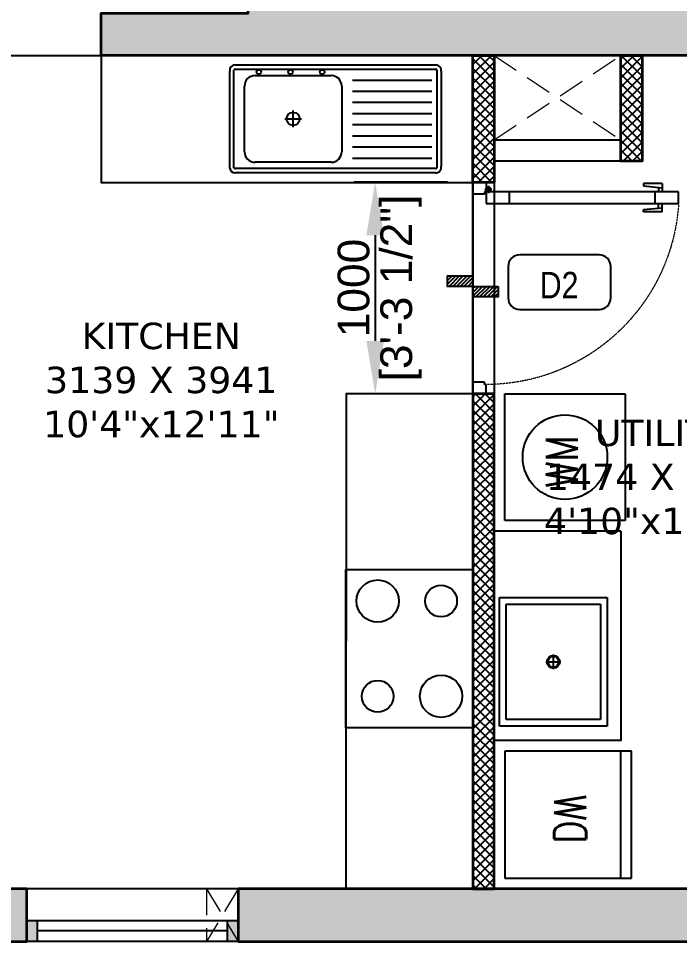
# Model space of a CAD drawing. Header units: millimetres. Extents: x -9976 to 131129, y -15735 to 207061.
# Drawn here: x 121024 to 124151, y 170797 to 175162 of the extents above; entities that cross this region are included whole.
import ezdxf
from ezdxf.enums import TextEntityAlignment as Align

# ---------------------------------------------------------------- set-up
doc = ezdxf.new("R2010")
doc.units = ezdxf.units.MM
for name, pattern in [('( Hidden )', [0.375, 0.25, -0.125]), ('3.5BHK EAST_UN-1$0$DASHED', [0.75, 0.5, -0.25]), ('3BHK  WEST_UN-2$0$2024-08-29_TOWER-A$0$HIDDEN', [9.525, 6.35, -3.175])]:
    doc.linetypes.add(name, pattern=pattern)
for name, color, linetype in [('A-Dimensions', 4, 'Continuous'), ('A-Door', 11, 'Continuous'), ('A-Door Line', 8, 'Continuous'), ('A-Elevation 10', 8, 'Continuous'), ('A-Fixture', 8, 'Continuous'), ('A-Furniture', 8, 'Continuous'), ('A-Hatch', 252, 'Continuous'), ('A-Room Boundary', 44, 'Continuous'), ('A-Shaft', 8, 'Continuous'), ('A-Text Main', 44, 'Continuous'), ('A-Window', 4, 'Continuous')]:
    doc.layers.add(name, color=color, linetype=linetype)
doc.layers.add('A-Wall', color=240, linetype='Continuous', lineweight=35)
doc.styles.add('2024-08-29_TOWER-A$0$simplex-0.8', font='simplex.shx', dxfattribs={"width": 0.8})
doc.styles.add('3.5BHK EAST_UN-1$0$grid_text', font='verdana.ttf')
doc.styles.add('3BHK  WEST_UN-2$0$2024-08-29_TOWER-A$0$simplex-0.8', font='simplex.shx', dxfattribs={"width": 0.8})
doc.styles.add('ARIAL', font='ARIALN.TTF')
doc.styles.add('S', font='arial.ttf', dxfattribs={"height": 150})
doc.dimstyles.new('DIMSMALL', dxfattribs={"dimtxt": 150, "dimasz": 250, "dimexe": 100, "dimexo": 100, "dimgap": 25, "dimtad": 1, "dimdec": 0, "dimtxsty": 'S', "dimcen": 0, "dimdle": 100, "dimclrd": 8, "dimclre": 8, "dimclrt": 256, "dimazin": 3, "dimtfac": 1, "dimtdec": 0, "dimtix": 1, "dimtmove": 0, "dimatfit": 3, "dimldrblk": '12_DatumFilled', "dimlwd": -1, "dimlwe": -1, "dimarcsym": 1})

# ---------------------------------------------------------------- blocks, each defined once
blk = doc.blocks.new('A$C5491d69a')
at = {"layer": 'A-Door'}
for p, q in [((55.5, 0), (0, 0)), ((0, 0), (0, -62.5)), ((55.5, -55.5), (55.5, 0)), ((944.5, -55.5), (944.5, 0)), ((944.5, 0), (1000, 0)), ((1000, 0), (1000, -62.5)), ((0, -62.5), (44.4, -62.5)), ((16.7, -73.6), (50, -73.6)), ((33.3, -90.2), (33.3, -56.9)), ((44.4, -62.5), (44.4, -55.5)), ((44.4, -55.5), (55.5, -55.5)), ((44.4, -973.1), (44.4, -62.5)), ((44.4, -62.5), (99.9, -62.5)), ((99.9, -62.5), (99.9, -973.1)), ((99.9, -62.5), (99.9, -62.5)), ((955.6, -55.5), (944.5, -55.5)), ((955.6, -62.5), (955.6, -55.5)), ((1000, -62.5), (955.6, -62.5)), ((99.9, -173.5), (44.4, -173.5)), ((5.6, -806.5), (16.7, -806.5)), ((5.6, -895.4), (5.6, -806.5)), ((16.7, -806.5), (24.9, -895.4)), ((127.7, -806.5), (119.5, -895.4)), ((138.8, -806.5), (127.7, -806.5)), ((138.8, -895.4), (138.8, -806.5)), ((99.9, -862), (44.4, -862)), ((5.6, -895.4), (44.4, -895.4)), ((23.3, -878.7), (44.4, -878.7)), ((121, -878.7), (99.9, -878.7)), ((138.8, -895.4), (99.9, -895.4)), ((99.9, -973.1), (44.4, -973.1))]:
    blk.add_line(p, q, dxfattribs=at)
blk.add_circle((33.3, -73.6), 11.1, dxfattribs=at)
at = {"layer": 'A-Door', "linetype": '3.5BHK EAST_UN-1$0$DASHED', "lineweight": 0}
blk.add_arc((41.8, -61.2), 913.8, 273.6494, 359.9178, dxfattribs=at)
blk = doc.blocks.new('3BHK  WEST_UN-2$0$2024-08-30_TOWER-C$0$SINK')
at = {"layer": 'A-Elevation 10'}
for p, q in [((-1, -0.229), (-1, 0.2211)), ((-0.98, -0.2348), (-0.98, 0.2269)), ((-0.9743, 0.251), (-0.0257, 0.251)), ((-0.9743, 0.231), (-0.0257, 0.231)), ((-0.02, 0.2269), (-0.02, -0.2348)), ((0, 0.229), (0, -0.229)), ((-0.58, 0.1813), (-0.9555, 0.1813)), ((-0.48, 0.201), (-0.12, 0.201)), ((-0.53, -0.159), (-0.53, 0.151)), ((-0.07, 0.151), (-0.07, -0.159)), ((-0.58, 0.1286), (-0.9555, 0.1286)), ((-0.58, 0.0758), (-0.9555, 0.0758)), ((-0.58, 0.0231), (-0.9555, 0.0231)), ((-0.3, 0.0352), (-0.3, -0.004)), ((-0.58, -0.0297), (-0.9555, -0.0297)), ((-0.3, -0.004), (-0.3392, -0.004)), ((-0.2608, -0.004), (-0.3, -0.004)), ((-0.3, -0.004), (-0.3, -0.0431)), ((-0.58, -0.0824), (-0.9555, -0.0824)), ((-0.58, -0.1352), (-0.9555, -0.1352)), ((-0.58, -0.1879), (-0.9555, -0.1879)), ((-0.12, -0.209), (-0.48, -0.209)), ((-0.0257, -0.239), (-0.9743, -0.239)), ((-0.0257, -0.259), (-0.9743, -0.259))]:
    blk.add_line(p, q, dxfattribs=at)
for centre, radius in [((-0.3, -0.004), 0.0308), ((-0.4377, -0.2256), 0.0108), ((-0.2877, -0.2256), 0.0108), ((-0.1377, -0.2256), 0.0108)]:
    blk.add_circle(centre, radius, dxfattribs=at)
for centre, radius, start, end in [((-0.9743, 0.225), 0.026, 90, 188.7683), ((-0.9743, 0.225), 0.00601, 90, 161.6952), ((-0.0257, 0.225), 0.026, 8.7683, 90), ((-0.0257, 0.225), 0.00601, 18.3048, 90), ((-0.48, 0.151), 0.05, 90, 180), ((-0.12, 0.151), 0.05, 360, 90), ((-0.48, -0.159), 0.05, 180, 270), ((-0.12, -0.159), 0.05, 270, 0), ((-0.9743, -0.233), 0.026, 171.2317, 270), ((-0.9743, -0.233), 0.00601, 198.3048, 270), ((-0.0257, -0.233), 0.026, 270, 8.7683), ((-0.0257, -0.233), 0.00601, 270, 341.6952)]:
    blk.add_arc(centre, radius, start, end, dxfattribs=at)
blk = doc.blocks.new('A$Ce642c601')
blk.add_lwpolyline([(0, 750), (600, 750), (600, 0), (0, 0), (0, 750)])
for centre, radius in [((150, 600), 100), ((450, 600), 75), ((149.9, 150), 75), ((450, 150), 100)]:
    blk.add_circle(centre, radius)
blk = doc.blocks.new('3BHK  WEST_UN-2$0$2024-08-29_TOWER-A$0$DISH WASHER')
at = {"layer": 'A-Fixture', "linetype": '3BHK  WEST_UN-2$0$2024-08-29_TOWER-A$0$HIDDEN', "ltscale": 0.2}
for p, q in [((0, 0.6), (0.6, 0.6)), ((0, 0), (0, 0.6)), ((0.6, 0.6), (0.6, 0)), ((0, 0.55), (0.6, 0.55)), ((0.6, 0), (0, 0))]:
    blk.add_line(p, q, dxfattribs=at)
at = {"layer": 'A-Fixture', "insert": (0.3947, 0.2347), "char_height": 0.15, "width": 0.230071, "attachment_point": 9, "style": '3BHK  WEST_UN-2$0$2024-08-29_TOWER-A$0$simplex-0.8'}
blk.add_mtext('\\pxqc;DW', dxfattribs=at)
blk = doc.blocks.new('3BHK  WEST_UN-2$0$2024-08-29_TOWER-A$0$WASHING MACHINE')
at = {"layer": 'A-Fixture'}
for p, q in [((0, 0), (0.6, 0)), ((0, -0.57), (0, 0)), ((0.6, 0), (0.6, -0.57)), ((0.6, -0.57), (0, -0.57))]:
    blk.add_line(p, q, dxfattribs=at)
blk.add_circle((0.3, -0.285), 0.2, dxfattribs=at)
at = {"layer": 'A-Elevation 10', "insert": (0.4028, -0.1952), "char_height": 0.15, "width": 0.230071, "attachment_point": 3, "style": '3BHK  WEST_UN-2$0$2024-08-29_TOWER-A$0$simplex-0.8'}
blk.add_mtext('WM', dxfattribs=at)
blk = doc.blocks.new('3BHK  WEST_UN-2$0$2024-08-29_TOWER-A$0$POT WASH')
at = {"layer": 'A-Fixture'}
for p, q in [((0, 0), (0, 0.51)), ((0, 0.51), (0.61, 0.51)), ((0.61, 0.51), (0.61, 0)), ((0.0325, 0.0325), (0.0325, 0.4775)), ((0.0325, 0.4775), (0.5775, 0.4775)), ((0.5775, 0.4775), (0.5775, 0.0325)), ((0.305, 0.22), (0.305, 0.29)), ((0.34, 0.255), (0.27, 0.255)), ((0.61, 0), (0, 0)), ((0.5775, 0.0325), (0.0325, 0.0325))]:
    blk.add_line(p, q, dxfattribs=at)
for radius in [0.03, 0.025]:
    blk.add_circle((0.305, 0.255), radius, dxfattribs=at)
blk = doc.blocks.new('A$C9f448a2d')
at = {"layer": 'A-Window', "linetype": 'Continuous'}
for points in [[(0, -150), (0, -250), (50, -250), (50, -150)], [(1000, -250), (1000, -150), (950, -150), (950, -250)]]:
    blk.add_hatch(color=256, dxfattribs=at).paths.add_polyline_path(points)
for p, q in [((0, -150), (0, 0)), ((1000, 0), (0, 0)), ((0, -150), (0, 0)), ((1000, -150), (1000, 0)), ((1000, -150), (1000, 0)), ((0, -250), (0, -150)), ((0, -150), (50, -150)), ((0, -250), (0, -150)), ((0, -250), (0, -150)), ((50, -150), (50, -250)), ((50, -150), (950, -150)), ((950, -250), (950, -150)), ((950, -150), (1000, -150)), ((1000, -250), (1000, -150)), ((1000, -250), (1000, -150)), ((1000, -250), (1000, -150)), ((950, -200), (50, -200)), ((50, -250), (0, -250)), ((1000, -250), (50, -250)), ((950, -250), (250, -250)), ((1000, -250), (950, -250))]:
    blk.add_line(p, q, dxfattribs=at)
blk = doc.blocks.new('2024-08-29_TOWER-A$0$WNTG')
at = {"layer": 'A-Text Main'}
blk.add_lwpolyline([(-187.8, 246.2), (187.8, 246.2, -0.414214), (242.8, 191.2), (242.8, 43.3, -0.414214), (187.8, -11.7), (-187.8, -11.7, -0.414214), (-242.8, 43.3), (-242.8, 191.2, -0.414214)], format="xyb", close=True, dxfattribs=at)
at = {"layer": 'A-Text Main', "style": '2024-08-29_TOWER-A$0$simplex-0.8', "width": 0.8}
blk.add_attdef('WNTG', text='', height=150, dxfattribs=at).set_placement((-1.6, 43), align=Align.CENTER)
blk = doc.blocks.new('TILE DROP')
at = {"layer": 'A-Door Line'}
h = blk.add_hatch(dxfattribs=at)
h.set_pattern_fill('ANSI31', color=8, scale=0.1)
h.set_pattern_definition([(45, (-18.584744, -6.592634), (-0.008838835, 0.008838835), [])])
h.paths.add_polyline_path([(0, 0.05), (-0.12, 0.05), (-0.12, 0), (0, 0)])
h.paths.add_polyline_path([(0.12, -0.05), (0.12, 0), (0, 0), (0, -0.05)])
at = {"layer": 'A-Door Line', "color": 3}
for points in [[(-0.12, 0), (-0.12, 0.05), (0, 0.05), (0, 0)], [(0, -0.05), (0, 0), (0.12, 0), (0.12, -0.05)]]:
    blk.add_lwpolyline(points, close=True, dxfattribs=at)
blk = doc.blocks.new('Unit_3')
at = {"layer": 'A-Hatch', "linetype": 'Continuous'}
h = blk.add_hatch(dxfattribs=at)
h.set_pattern_fill('ANSI37', color=256, scale=10)
h.paths.add_polyline_path([(3930, -250), (3930, 0), (3650, 0), (3650, -250), (3650, -933), (3749.5, -932.5), (3749.5, -249.5)])
h.paths.add_polyline_path([(3749.5, -1783), (3650, -1783), (3650, -2907.1), (3749.5, -2907.1), (3749.5, -2843), (5310, -2843), (5310, -2742.4), (3749.5, -2742.4)])
h.paths.add_polyline_path([(5510, -3607.1), (7070.2, -3607.1), (7070.2, -4107.1), (7170.2, -4107.1), (7170.2, -2547.1), (7070.2, -2547.1), (7070.2, -3506.5), (5510, -3506.5)])
h.paths.add_polyline_path([(7069.7, -250), (7069.7, -811.3), (6919.7, -811.3), (6920, -1011.9), (7070.2, -1011.9), (7070, -1697.1), (7170, -1697.1), (7170.2, -250)])
h.paths.add_polyline_path([(5509.5, -1011.9), (6170, -1011.9), (6169.9, -811.3), (5509.5, -811.3)])
h.paths.add_polyline_path([(9476.2, -4107.6), (9476.2, -4557), (9576.2, -4557), (9576.2, -4107.6)])
h.paths.add_polyline_path([(8476.8, -4106.6), (8476.8, -4557), (8726.8, -4557), (8726.8, -4106.6)])
h.paths.add_polyline_path([(8476.8, -8008.9), (8476.8, -7557), (8726.6, -7557), (8726.6, -8008.9)])
h.paths.add_polyline_path([(9640.6, -8258.9), (9640.4, -8859.8), (9539.9, -8859.8), (9540.1, -8258.9)])
h.paths.add_polyline_path([(10340.6, -8258.9), (10340.6, -8758.9), (10240.6, -8758.9), (10240.6, -8258.9)])
h.paths.add_polyline_path([(9640.6, -12199.9), (9640.7, -9859.8), (9540.2, -9859.8), (9540.1, -12199.9)])
h.paths.add_polyline_path([(6201.6, -9258.9), (5192, -9258.9), (5192, -9358.3), (6201.6, -9358.3)])
h.paths.add_polyline_path([(4242, -9258.9), (4242, -12449.9), (4341.5, -12449.9), (4341.5, -11653.8), (4491.7, -11653.8), (4492, -11544.2), (4342, -11544.2), (4342, -9258.9)])
h.paths.add_polyline_path([(6201.6, -11544.2), (5242, -11544.2), (5242, -11653.9), (6201.6, -11653.9)])
h = blk.add_hatch(color=256, dxfattribs=at)
h.dxf.hatch_style = 1
h.paths.add_polyline_path([(6201.6, -12449.9), (7430, -12449.9), (7430, -12199.9), (6401.6, -12199.9), (6401.6, -8258.9), (6401.6, -8058.9), (6201.6, -8058.9)])
h.paths.add_polyline_path([(8430, -12199.9), (8430, -12449.9), (11365, -12449.9), (11365, -12199.9)])
h.paths.add_polyline_path([(11365, -8258.9), (8727.4, -8258.9), (7782.6, -8258.9), (7782.6, -8058.9), (8476.8, -8058.9), (8476.8, -8008.9), (11365, -8008.9)])
at = {"layer": 'A-Door Line', "color": 1}
blk.add_line((9540.2, -9859.8), (9540.2, -8809.8), dxfattribs=at)
at = {"layer": 'A-Elevation 10'}
blk.add_lwpolyline([(10240.6, -8758.9), (9640.6, -8758.9), (9640.6, -8658.9), (10240.6, -8658.9)], close=True, dxfattribs=at)
at = {"layer": 'A-Fixture', "linetype": 'Continuous'}
for points in [[(10240.6, -10508.9), (10240.6, -11499.9), (9640.6, -11499.9)], [(10240.6, -10508.9), (9640.6, -10508.9)]]:
    blk.add_lwpolyline(points, dxfattribs=at)
at = {"layer": 'A-Furniture', "linetype": 'Continuous'}
for points in [[(7782.6, -8258.9), (7782.6, -8859.8), (9540, -8859.8), (9540, -8258.9), (7782.6, -8258.9)], [(9540.1, -9859.8), (8940.6, -9859.8), (8939.6, -12199.9)]]:
    blk.add_lwpolyline(points, dxfattribs=at)
at = {"layer": 'A-Room Boundary', "color": 3, "linetype": 'Continuous'}
for points in [[(6401.6, -8258.9), (9540.1, -8258.9), (9540.1, -12199.9), (6401.6, -12199.9)], [(9643.1, -8258.9), (11115, -8258.9), (11115, -12199.9), (9643.1, -12199.9)]]:
    blk.add_lwpolyline(points, close=True, dxfattribs=at)
at = {"layer": 'A-Shaft', "linetype": '( Hidden )', "lineweight": 0, "ltscale": 500}
for points in [[(9640.6, -8258.9), (10240.6, -8658.9)], [(9640.6, -8658.9), (10240.6, -8258.9)], [(8430, -12199.9), (8280, -12449.9)], [(8280, -12199.9), (8430, -12449.9)]]:
    blk.add_lwpolyline(points, dxfattribs=at)
blk.add_lwpolyline([(8430, -12199.9), (8280, -12199.9), (8280, -12449.9), (8430, -12449.9)], close=True, dxfattribs=at)
at = {"layer": 'A-Wall'}
for points in [[(11365, -8258.9), (8727.4, -8258.9), (7782.6, -8258.9), (7782.6, -8058.9), (8476.8, -8058.9), (8476.8, -8008.9), (11365, -8008.9)], [(6201.6, -12449.9), (7430, -12449.9), (7430, -12199.9), (6401.6, -12199.9), (6401.6, -8258.9), (6401.6, -8258.9), (6401.6, -8058.9), (6201.6, -8058.9)], [(9640.6, -8258.9), (9640.4, -8859.8), (9539.9, -8859.8), (9540.1, -8258.9)], [(10340.6, -8258.9), (10340.6, -8758.9), (10240.6, -8758.9), (10240.6, -8258.9)], [(9640.6, -12199.9), (9640.7, -9859.8), (9540.2, -9859.8), (9540.1, -12199.9)], [(8430, -12199.9), (8430, -12449.9), (11365, -12449.9), (11365, -12199.9)]]:
    blk.add_lwpolyline(points, close=True, dxfattribs=at)
blk.add_lwpolyline([(10239.3, -8258.9), (9643.1, -8258.9)], dxfattribs=at)
at = {"layer": 'A-Door', "linetype": 'Continuous', "xscale": -1, "rotation": 90}
blk.add_blockref('A$C5491d69a', (9539.9, -8859.8), dxfattribs=at)
at = {"layer": 'A-Door Line', "color": 8, "xscale": 1000.000000000004, "yscale": 1000.000000000004, "zscale": 1000.000000000004, "rotation": 180}
blk.add_blockref('TILE DROP', (9540.2, -9351.4), dxfattribs=at)
at = {"layer": 'A-Fixture'}
for name, p, xscale, yscale, zscale, rotation in [('3BHK  WEST_UN-2$0$2024-08-30_TOWER-C$0$SINK', (8390, -8563.3), 1000, 1000, 1000, 180), ('3BHK  WEST_UN-2$0$2024-08-29_TOWER-A$0$WASHING MACHINE', (9690.6, -10458.9), 1000, 1000, 1000, 90), ('3BHK  WEST_UN-2$0$2024-08-29_TOWER-A$0$POT WASH', (9665.6, -10822.1), 1000.000000000001, 1000.000000000001, 1000.000000000001, 270), ('3BHK  WEST_UN-2$0$2024-08-29_TOWER-A$0$DISH WASHER', (9690.6, -12149.9), -1000.000000000001, 1000.000000000001, 1000.000000000001, 270)]:
    blk.add_blockref(name, p, dxfattribs=dict(at, xscale=xscale, yscale=yscale, zscale=zscale, rotation=rotation))
at = {"layer": 'A-Furniture', "linetype": 'Continuous'}
blk.add_blockref('A$Ce642c601', (8939.9, -11439.7), dxfattribs=at)
at = {"layer": 'A-Text Main'}
ref = blk.add_blockref('2024-08-29_TOWER-A$0$WNTG', (9949.5, -9214.3), dxfattribs=dict(at, xscale=-1, rotation=180))
ref.add_attrib('WNTG', 'D2', dxfattribs={"height": 125, "style": 'ARIAL'}).set_placement((9947.9, -9407.8), align=Align.CENTER)
at = {"layer": 'A-Window'}
blk.add_blockref('A$C9f448a2d', (7430, -12199.9), dxfattribs=at)
at = {"layer": 'A-Text Main', "color": 3, "linetype": 'Continuous', "char_height": 125, "width": 1453.819, "attachment_point": 5, "style": '3.5BHK EAST_UN-1$0$grid_text'}
for s, insert in [('KITCHEN\\P3139 X 3941\\P10\'4"x12\'11"', (8066.2, -9795)), ('UTILITY\\P1474 X 3941\\P4\'10"x12\'11"', (10435.3, -10253.6))]:
    blk.add_mtext(s, dxfattribs=dict(at, insert=insert))
blk = doc.blocks.new('*D115')
at = {"layer": 'A-Dimensions', "color": 8, "transparency": 16777216}
for p, q in [((123054.4, 174387.3), (122611.6, 174387.3)), ((122711.6, 174137.3), (122711.6, 173637.3)), ((123054.4, 173387.3), (122611.6, 173387.3))]:
    blk.add_line(p, q, dxfattribs=at)
for points in [[(122669.9, 174137.3), (122753.2, 174137.3), (122711.6, 174387.3)], [(122669.9, 173637.3), (122753.2, 173637.3), (122711.6, 173387.3)]]:
    blk.add_solid(points, dxfattribs=at)
at = {"layer": 'Defpoints', "color": 0, "transparency": 16777216}
for p in [(123154.4, 174387.3), (122711.6, 173387.3), (123154.4, 173387.3)]:
    blk.add_point(p, dxfattribs=at)
at = {"layer": 'A-Dimensions', "lineweight": 30, "transparency": 16777216, "char_height": 150, "attachment_point": 5, "rotation": 90, "style": 'S'}
for s, insert in [('\\A1;[3\'-3 1/2"]', (122833.7, 173887.3)), ('\\A1;1000', (122610, 173887.3))]:
    blk.add_mtext(s, dxfattribs=dict(at, insert=insert))
blk = doc.blocks.new('12_DatumFilled')
at = {"color": 8, "linetype": 'ByBlock'}
blk.add_solid([(0, 0.577), (-1, 0), (0, -0.577)], dxfattribs=at)

msp = doc.modelspace()

# ---------------------------------------------------------------- block references
at = {"linetype": 'Continuous'}
msp.add_blockref('Unit_3', (113633.6, 183246.5), dxfattribs=at)

# ---------------------------------------------------------------- next in the draw order: dimensions: what is measured, and where the dimension line sits
at = {"layer": 'A-Dimensions', "lineweight": 30}
dim = msp.add_linear_dim(base=(122711.6, 173387.3), p1=(123154.4, 174387.3), p2=(123154.4, 173387.3), angle=90, dimstyle='DIMSMALL', dxfattribs=at)
dim.commit()
dim.dimension.update_dxf_attribs({"geometry": '*D115', "text_midpoint": (122711.6, 173887.3)})

doc.saveas('drawing.dxf')
